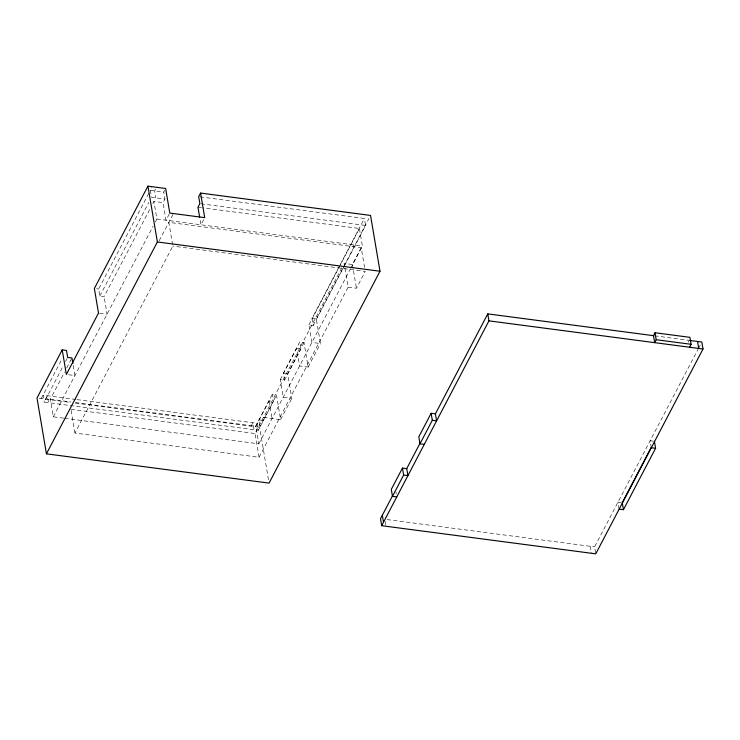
<?xml version="1.0" encoding="UTF-8"?>
<svg xmlns="http://www.w3.org/2000/svg" width="740" height="740" viewBox="0 0 740 740"><rect width="100%" height="100%" fill="white"/><g stroke="black" fill="none" stroke-linecap="round" stroke-linejoin="round"><path stroke-width="0.56" stroke-dasharray="3.7 2.78" d="M41.283 398.592L62.234 358.567M149.628 209.624L104.1 296.583L99.817 296.019L98.642 289.044L149.267 192.345M164.687 190.282L163.753 192.076L164.928 199.051L151.506 197.284L150.331 190.31L151.737 187.618M45.566 399.156L47.369 395.715L48.544 402.69M155.548 189.079L154.614 190.874L155.788 197.848M263.486 417.369L280.636 419.663L276.483 395.095L272.2 394.54L273.384 401.515L258.325 430.282L44.261 402.125L63.418 365.542M65.546 361.481L67.146 358.428M99.817 296.019L148.842 202.371M63.594 418.156L53.317 416.805L50.348 399.249L64.574 372.072M66.683 368.039L71.956 357.975M152.838 203.491L153.911 201.437L163.05 202.64L164.928 199.051M53.317 416.805L153.134 226.153M155.271 222.065L156.88 218.994L153.911 201.437M159.202 240.74L172.994 214.397M361.24 247.66L352.416 264.513L344.091 263.421L348.105 287.166L259.046 457.274L74.962 433.067L172.846 246.106L168.831 222.352L361.24 247.66L364.681 268.019M251.054 426.185L252.858 422.743L254.042 429.718M255.337 426.749L272.2 394.54M304.001 342.537L287.638 373.783L291.791 398.351L283.226 397.195L280.257 379.639L284.539 380.203L283.364 373.228L299.719 341.982L304.001 342.537L308.145 367.068L299.589 365.949L296.62 348.392L300.903 348.956L299.719 341.982M342.897 268.241L316.313 319.014L320.466 343.545L311.901 342.426L308.932 324.869L313.214 325.433L312.03 318.459L339.817 265.401M340.345 264.374L364.385 218.467L199.819 196.822M64.732 418.304L258.815 443.824L255.846 426.277L269.101 400.95L273.384 401.515M280.257 379.639L296.62 348.392M308.932 324.869L359.409 228.466L202.556 207.838M259.046 457.274L255.032 433.52L343.027 265.457M352.915 246.559L353.794 244.894M268.481 479.696L259.62 427.313L276.483 395.095M343.434 267.223L368.955 218.485M284.539 380.203L300.903 348.956M313.214 325.433L344.202 266.252M344.729 265.235L365.569 225.441L364.385 218.467M258.815 443.824L350.159 269.36M350.686 268.343L362.378 246.022L359.409 228.466M280.636 419.663L291.791 398.351M308.145 367.068L320.466 343.545M348.105 287.166L356.44 288.267L365.264 271.414L172.846 246.106M595.589 552.845L594.572 546.869L698.088 349.151M698.625 348.133L700.225 345.081M169.247 214.082L166.019 220.196L163.05 202.64M203.639 219.697L200.938 224.794L199.828 218.208M99.585 313.205L107.069 314.139L104.1 296.583M68.515 374.736L74.925 375.532L73.066 364.561M150.331 190.31L163.753 192.076M200.993 203.796L365.569 225.441M197.978 207.237L201.41 207.69M156.88 218.994L362.378 246.022M654.604 335.821L688.404 340.261L688.737 342.259M96.496 288.757L98.642 289.044M312.03 318.459L316.313 319.014M283.364 373.228L287.638 373.783M653.337 441.179L650.127 440.763L651.135 446.738M263.227 420.422L258.945 419.858L260.119 426.832M75.906 399.471L43.087 395.151L44.261 402.125M77.043 399.618L257.141 423.299L258.325 430.282M50.348 399.249L70.892 401.95M75.462 402.551L255.846 426.277M39.137 398.314L70.679 402.458M75.249 403.06L259.62 427.313M70.938 409.312L255.032 433.52M621.193 502.58L617.983 502.155L619.167 509.129M387.085 519.582L594.572 546.869M590.289 546.305L591.473 553.279M395.918 491.943L396.252 493.932M352.416 264.513L356.44 288.267M385.133 521.274L385.975 526.251M269.101 400.95L272.07 418.507M71.133 410.441L74.962 433.067"/><path stroke-width="1.11" d="M72.881 363.46L71.956 357.975L67.673 357.411L66.489 350.436L62.216 349.872L37 398.028L46.435 453.833L269.055 483.109L379.99 271.238L370.546 215.433L200.559 193.075L198.672 196.674L199.856 203.648L197.978 207.237L199.643 217.107M200.559 193.075L204.712 217.653L169.784 213.065L165.631 188.487L147.926 186.156L94.359 288.48L98.513 313.075L66.369 374.468L62.216 349.872M46.435 453.833L157.37 241.962L147.926 186.156M420.459 442.428L406.732 468.633L402.458 468.078L391.293 489.39L392.478 496.364L396.76 496.929M689.578 347.236L691.114 344.313L689.93 337.338L655.011 332.741L653.476 335.673L487.762 313.88L435.407 413.873L431.133 413.309L418.812 436.831L419.996 443.806L424.279 444.37M392.394 496.031L380.517 518.712L381.701 525.696L595.755 553.844L703 349.003L701.816 342.028L689.541 340.409M392.478 496.364L403.633 475.052L402.458 468.078M419.996 443.806L432.308 420.283L431.133 413.309M381.701 525.696L488.946 320.855L487.762 313.88M655.011 332.741L656.186 339.716L654.66 342.648L653.476 335.673M651.191 447.46L622.266 502.719L623.441 509.694L619.167 509.129M623.441 509.694L655.585 448.301L654.41 441.327M157.37 241.962L379.99 271.238M656.186 339.716L691.114 344.313M488.946 320.855L703 349.003M651.311 447.737L655.585 448.301M432.308 420.283L436.591 420.847L435.407 413.873M403.633 475.052L407.916 475.616L406.732 468.633M697.543 341.464L698.717 348.438M382.321 515.271L383.496 522.246"/></g></svg>
